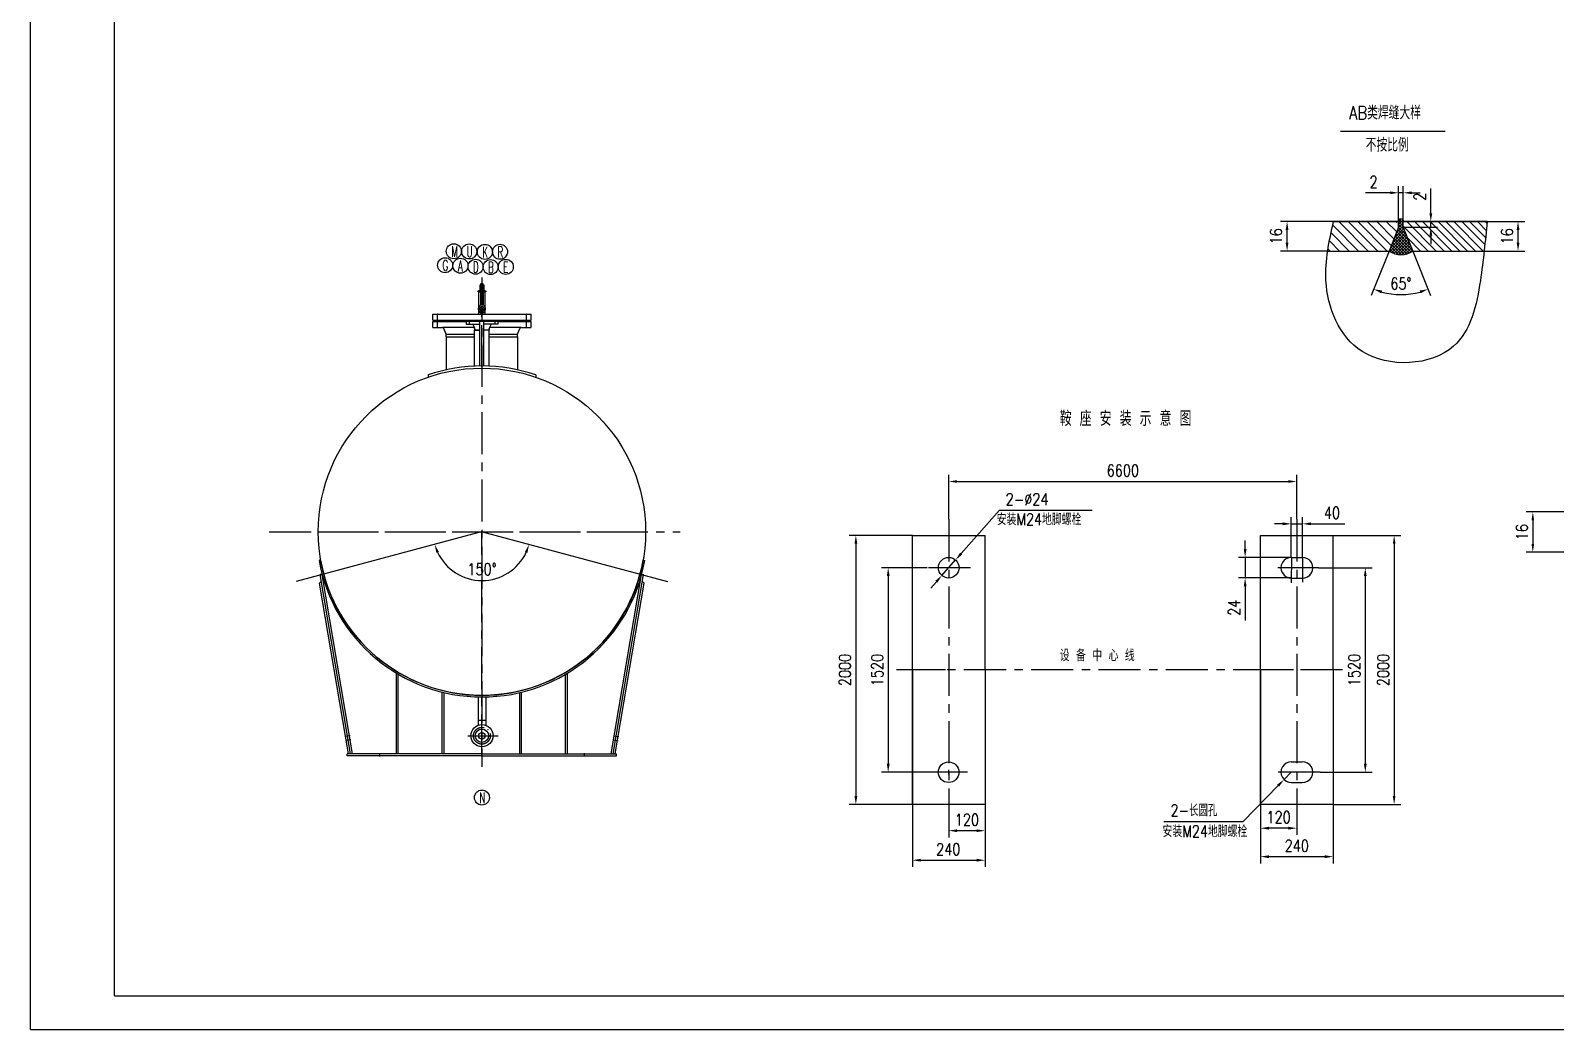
# Model space of a CAD drawing. Header units: millimetres. Extents: x -625 to 20400, y -250 to 14600.
# Drawn here: x -625 to 10701, y -250 to 7175 of the extents above; entities that cross this region are included whole.
import ezdxf

# ---------------------------------------------------------------- set-up
doc = ezdxf.new("R2010")
doc.units = ezdxf.units.MM
doc.header["$LTSCALE"] = 250
doc.linetypes.add('CENTER', pattern=[2, 1.25, -0.25, 0.25, -0.25])
for name, color, linetype in [('1轮廓实线层', 7, 'Continuous'), ('2细线层', 4, 'Continuous'), ('3中心线层', 1, 'CENTER'), ('5剖面线层', 2, 'Continuous'), ('6文字层', 3, 'Continuous'), ('7标注层', 4, 'Continuous'), ('CEN', 1, 'CENTER'), ('LAYER2', 7, 'Continuous'), ('THK', 7, 'Continuous'), ('THN', 2, 'Continuous')]:
    doc.layers.add(name, color=color, linetype=linetype)
doc.styles.add('PC_TEXTSTYLE', font='romans.shx', dxfattribs={"width": 0.8, "bigfont": 'hzfs.shx'})
doc.styles.add('TH_GBDIM', font='romans.shx', dxfattribs={"width": 0.8, "bigfont": 'gbcbig.shx'})
doc.dimstyles.new('TH_GBDIM', dxfattribs={"dimscale": 25, "dimtxt": 3.5, "dimasz": 2.5, "dimexe": 2, "dimexo": 0, "dimgap": 1.5, "dimtad": 1, "dimdec": 0, "dimzin": 0, "dimdsep": 46, "dimtxsty": 'TH_GBDIM', "dimcen": 2.5, "dimclrd": 130, "dimclre": 130, "dimclrt": 3, "dimadec": 0, "dimazin": 0, "dimtfac": 0.714286, "dimtdec": 0, "dimtmove": 0, "dimatfit": 3, "dimfxl": 0, "dimtolj": 1, "dimtzin": 0, "dimlwd": -1, "dimlwe": -1, "dimarcsym": 0})

# ---------------------------------------------------------------- blocks, each defined once
blk = doc.blocks.new('*D24')
at = {"layer": 'Defpoints', "color": 0}
for p in [(2723, 3451), (2733, 3451), (1348, 3080), (2574, 3121), (4107, 3080)]:
    blk.add_point(p, dxfattribs=at)
at = {"layer": 'THK', "color": 130}
blk.add_arc((2728, 3450), 363, 204.8859, 335.1141, dxfattribs=at)
for points in [[(2389, 3293), (2408, 3300), (2377, 3356)], [(3047, 3300), (3066, 3293), (3078, 3356)]]:
    blk.add_solid(points, dxfattribs=at)
at = {"layer": 'THK', "color": 3, "insert": (2728, 3171), "char_height": 87.5, "attachment_point": 5, "style": 'TH_GBDIM'}
blk.add_mtext('\\A1;150°', dxfattribs=at)
blk = doc.blocks.new('*D30')
at = {"layer": 'Defpoints', "color": 0}
for p in [(5925, 1422), (6465, 1422), (6465, 1008)]:
    blk.add_point(p, dxfattribs=at)
at = {"layer": 'THK', "color": 130}
for p, q in [((5925, 1422), (5925, 958)), ((6465, 1422), (6465, 958)), ((5987, 1008), (6402, 1008))]:
    blk.add_line(p, q, dxfattribs=at)
for points in [[(5987, 1019), (5987, 998), (5925, 1008)], [(6402, 1019), (6402, 998), (6465, 1008)]]:
    blk.add_solid(points, dxfattribs=at)
at = {"layer": 'THK', "color": 3, "insert": (6191, 1090), "char_height": 87.5, "attachment_point": 5, "style": 'TH_GBDIM'}
blk.add_mtext('\\A1;240', dxfattribs=at)
blk = doc.blocks.new('*D31')
at = {"layer": 'Defpoints', "color": 0}
for p in [(6195, 1361), (6465, 1361), (6465, 1228)]:
    blk.add_point(p, dxfattribs=at)
at = {"layer": 'THK', "color": 130}
for p, q in [((6195, 1361), (6195, 1178)), ((6465, 1361), (6465, 1178)), ((6257, 1228), (6402, 1228))]:
    blk.add_line(p, q, dxfattribs=at)
for points in [[(6257, 1238), (6257, 1217), (6195, 1228)], [(6402, 1238), (6402, 1217), (6465, 1228)]]:
    blk.add_solid(points, dxfattribs=at)
at = {"layer": 'THK', "color": 3, "insert": (6330, 1309), "char_height": 87.5, "attachment_point": 5, "style": 'TH_GBDIM'}
blk.add_mtext('\\A1;120', dxfattribs=at)
blk = doc.blocks.new('*D32')
at = {"layer": 'Defpoints', "color": 0}
for p in [(6035, 3182), (5745, 1662), (6062, 1662)]:
    blk.add_point(p, dxfattribs=at)
at = {"layer": 'THK', "color": 130}
for p, q in [((6035, 3182), (5695, 3182)), ((5745, 3120), (5745, 1725)), ((6062, 1662), (5695, 1662))]:
    blk.add_line(p, q, dxfattribs=at)
for points in [[(5735, 3120), (5756, 3120), (5745, 3182)], [(5735, 1725), (5756, 1725), (5745, 1662)]]:
    blk.add_solid(points, dxfattribs=at)
at = {"layer": 'THK', "color": 3, "insert": (5664, 2422), "char_height": 87.5, "attachment_point": 5, "rotation": 90, "style": 'TH_GBDIM'}
blk.add_mtext('\\A1;1520', dxfattribs=at)
blk = doc.blocks.new('*D33')
at = {"layer": 'Defpoints', "color": 0}
for p in [(5925, 3422), (5505, 1422), (5925, 1422)]:
    blk.add_point(p, dxfattribs=at)
at = {"layer": 'THK', "color": 130}
for p, q in [((5925, 3422), (5455, 3422)), ((5505, 3360), (5505, 1485)), ((5925, 1422), (5455, 1422))]:
    blk.add_line(p, q, dxfattribs=at)
for points in [[(5495, 3360), (5516, 3360), (5505, 3422)], [(5495, 1485), (5516, 1485), (5505, 1422)]]:
    blk.add_solid(points, dxfattribs=at)
at = {"layer": 'THK', "color": 3, "insert": (5424, 2422), "char_height": 87.5, "attachment_point": 5, "rotation": 90, "style": 'TH_GBDIM'}
blk.add_mtext('\\A1;2000', dxfattribs=at)
blk = doc.blocks.new('*D34')
at = {"layer": 'Defpoints', "color": 0}
for p in [(8942, 3182), (8954, 1662), (9289, 1662)]:
    blk.add_point(p, dxfattribs=at)
at = {"layer": 'THK', "color": 130}
for p, q in [((8942, 3182), (9339, 3182)), ((9289, 3120), (9289, 1725)), ((8954, 1662), (9339, 1662))]:
    blk.add_line(p, q, dxfattribs=at)
for points in [[(9278, 3120), (9299, 3120), (9289, 3182)], [(9278, 1725), (9299, 1725), (9289, 1662)]]:
    blk.add_solid(points, dxfattribs=at)
at = {"layer": 'THK', "color": 3, "insert": (9207, 2422), "char_height": 87.5, "attachment_point": 5, "rotation": 90, "style": 'TH_GBDIM'}
blk.add_mtext('\\A1;1520', dxfattribs=at)
blk = doc.blocks.new('*D35')
at = {"layer": 'Defpoints', "color": 0}
for p in [(9050, 3422), (9050, 1422), (9503, 1422)]:
    blk.add_point(p, dxfattribs=at)
at = {"layer": 'THK', "color": 130}
for p, q in [((9050, 3422), (9553, 3422)), ((9503, 3360), (9503, 1485)), ((9050, 1422), (9553, 1422))]:
    blk.add_line(p, q, dxfattribs=at)
for points in [[(9493, 3360), (9513, 3360), (9503, 3422)], [(9493, 1485), (9513, 1485), (9503, 1422)]]:
    blk.add_solid(points, dxfattribs=at)
at = {"layer": 'THK', "color": 3, "insert": (9422, 2422), "char_height": 87.5, "attachment_point": 5, "rotation": 90, "style": 'TH_GBDIM'}
blk.add_mtext('\\A1;2000', dxfattribs=at)
blk = doc.blocks.new('*D36')
at = {"layer": 'Defpoints', "color": 0}
for p in [(8510, 1422), (9050, 1422), (9050, 1035)]:
    blk.add_point(p, dxfattribs=at)
at = {"layer": 'THK', "color": 130}
for p, q in [((8510, 1422), (8510, 985)), ((9050, 1422), (9050, 985)), ((8573, 1035), (8988, 1035))]:
    blk.add_line(p, q, dxfattribs=at)
for points in [[(8573, 1045), (8573, 1024), (8510, 1035)], [(8988, 1045), (8988, 1024), (9050, 1035)]]:
    blk.add_solid(points, dxfattribs=at)
at = {"layer": 'THK', "color": 3, "insert": (8780, 1116), "char_height": 87.5, "attachment_point": 5, "style": 'TH_GBDIM'}
blk.add_mtext('\\A1;240', dxfattribs=at)
blk = doc.blocks.new('*D37')
at = {"layer": 'Defpoints', "color": 0}
for p in [(8510, 1422), (8780, 1422), (8510, 1246)]:
    blk.add_point(p, dxfattribs=at)
at = {"layer": 'THK', "color": 130}
for p, q in [((8510, 1422), (8510, 1196)), ((8780, 1422), (8780, 1196)), ((8718, 1246), (8573, 1246))]:
    blk.add_line(p, q, dxfattribs=at)
for points in [[(8573, 1257), (8573, 1236), (8510, 1246)], [(8718, 1257), (8718, 1236), (8780, 1246)]]:
    blk.add_solid(points, dxfattribs=at)
at = {"layer": 'THK', "color": 3, "insert": (8645, 1328), "char_height": 87.5, "attachment_point": 5, "style": 'TH_GBDIM'}
blk.add_mtext('\\A1;120', dxfattribs=at)
blk = doc.blocks.new('*D38')
at = {"layer": 'Defpoints', "color": 0}
for p in [(8822, 3508), (8739, 3259), (8822, 3259)]:
    blk.add_point(p, dxfattribs=at)
at = {"layer": 'THK', "color": 130}
for p, q in [((8739, 3259), (8739, 3558)), ((8822, 3259), (8822, 3558)), ((8676, 3508), (8614, 3508)), ((8739, 3508), (8822, 3508)), ((8885, 3508), (9136, 3508))]:
    blk.add_line(p, q, dxfattribs=at)
for points in [[(8676, 3519), (8676, 3498), (8739, 3508)], [(8885, 3519), (8885, 3498), (8822, 3508)]]:
    blk.add_solid(points, dxfattribs=at)
at = {"layer": 'THK', "color": 3, "insert": (9041, 3590), "char_height": 87.5, "attachment_point": 5, "style": 'TH_GBDIM'}
blk.add_mtext('\\A1;40', dxfattribs=at)
blk = doc.blocks.new('*D39')
at = {"layer": 'Defpoints', "color": 0}
for p in [(8739, 3259), (8396, 3106), (8740, 3106)]:
    blk.add_point(p, dxfattribs=at)
at = {"layer": 'THK', "color": 130}
for p, q in [((8396, 3322), (8396, 3384)), ((8739, 3259), (8346, 3259)), ((8396, 3259), (8396, 3106)), ((8740, 3106), (8346, 3106)), ((8396, 3043), (8396, 2789))]:
    blk.add_line(p, q, dxfattribs=at)
for points in [[(8386, 3322), (8407, 3322), (8396, 3259)], [(8386, 3043), (8407, 3043), (8396, 3106)]]:
    blk.add_solid(points, dxfattribs=at)
at = {"layer": 'THK', "color": 3, "insert": (8315, 2885), "char_height": 87.5, "attachment_point": 5, "rotation": 90, "style": 'TH_GBDIM'}
blk.add_mtext('\\A1;24', dxfattribs=at)
blk = doc.blocks.new('*D40')
at = {"layer": 'Defpoints', "color": 0}
for p in [(8780, 3823), (6195, 3542), (8780, 3542)]:
    blk.add_point(p, dxfattribs=at)
at = {"layer": 'THK', "color": 130}
for p, q in [((6195, 3542), (6195, 3873)), ((8780, 3542), (8780, 3873)), ((6257, 3823), (8718, 3823))]:
    blk.add_line(p, q, dxfattribs=at)
for points in [[(6257, 3833), (6257, 3813), (6195, 3823)], [(8718, 3833), (8718, 3813), (8780, 3823)]]:
    blk.add_solid(points, dxfattribs=at)
at = {"layer": 'THK', "color": 3, "insert": (7488, 3904), "char_height": 87.5, "attachment_point": 5, "style": 'TH_GBDIM'}
blk.add_mtext('\\A1;6600', dxfattribs=at)
blk = doc.blocks.new('*D41')
at = {"layer": '7标注层', "color": 130}
for p, q in [((6287, 3287), (6573, 3610)), ((6573, 3610), (6943, 3610)), ((6144, 3125), (6246, 3240)), ((6103, 3078), (6061, 3031))]:
    blk.add_line(p, q, dxfattribs=at)
for points in [[(6279, 3294), (6295, 3280), (6246, 3240)], [(6095, 3085), (6111, 3071), (6144, 3125)]]:
    blk.add_solid(points, dxfattribs=at)
at = {"layer": 'Defpoints', "color": 0}
for p in [(6246, 3240), (6144, 3125)]:
    blk.add_point(p, dxfattribs=at)
at = {"layer": '7标注层', "color": 3, "insert": (6777, 3691), "char_height": 87.5, "attachment_point": 5, "style": 'TH_GBDIM'}
blk.add_mtext('\\A1;2-%%c24{}{}', dxfattribs=at)
blk = doc.blocks.new('*D66')
at = {"layer": '1轮廓实线层', "color": 130}
for p, q in [((10193, 5755), (8658, 5755)), ((8708, 5598), (8708, 5692)), ((9011, 5536), (8658, 5536))]:
    blk.add_line(p, q, dxfattribs=at)
for points in [[(8697, 5692), (8718, 5692), (8708, 5755)], [(8697, 5598), (8718, 5598), (8708, 5536)]]:
    blk.add_solid(points, dxfattribs=at)
at = {"layer": 'Defpoints', "color": 0}
for p in [(8708, 5755), (10193, 5755), (9011, 5536)]:
    blk.add_point(p, dxfattribs=at)
at = {"layer": '1轮廓实线层', "color": 3, "insert": (8626, 5645), "char_height": 87.5, "attachment_point": 5, "rotation": 90, "style": 'TH_GBDIM'}
blk.add_mtext('\\A1;16', dxfattribs=at)
blk = doc.blocks.new('*D77')
at = {"layer": '1轮廓实线层', "color": 130}
for p, q in [((10167, 5755), (10473, 5755)), ((10423, 5598), (10423, 5692)), ((10167, 5536), (10473, 5536))]:
    blk.add_line(p, q, dxfattribs=at)
for points in [[(10413, 5692), (10434, 5692), (10423, 5755)], [(10413, 5598), (10434, 5598), (10423, 5536)]]:
    blk.add_solid(points, dxfattribs=at)
at = {"layer": 'Defpoints', "color": 0}
for p in [(2370, 9062), (2678, 9062), (2241, 8762), (10167, 5755), (10423, 5755), (10167, 5536)]:
    blk.add_point(p, dxfattribs=at)
at = {"layer": 'THK', "color": 130}
for p, q in [((2678, 9062), (2678, 9466)), ((2370, 9062), (2728, 9062)), ((2678, 8824), (2678, 8999)), ((2241, 8762), (2728, 8762))]:
    blk.add_line(p, q, dxfattribs=at)
for points in [[(2667, 8999), (2688, 8999), (2678, 9062)], [(2667, 8824), (2688, 8824), (2678, 8762)]]:
    blk.add_solid(points, dxfattribs=at)
at = {"layer": '1轮廓实线层', "color": 3, "insert": (10342, 5645), "char_height": 87.5, "attachment_point": 5, "rotation": 90, "style": 'TH_GBDIM'}
blk.add_mtext('\\A1;16', dxfattribs=at)
at = {"layer": 'THK', "color": 3, "insert": (2573, 9295), "char_height": 87.5, "attachment_point": 5, "rotation": 90, "style": 'TH_GBDIM'}
blk.add_mtext('\\A1;(300)', dxfattribs=at)
blk = doc.blocks.new('*D78')
at = {"layer": '1轮廓实线层', "color": 130}
for p, q in [((9465, 5536), (9332, 5206)), ((9642, 5536), (9774, 5205))]:
    blk.add_line(p, q, dxfattribs=at)
blk.add_arc((9554, 5755), 543, 254.671, 285.2195, dxfattribs=at)
for points in [[(9407, 5222), (9414, 5242), (9351, 5252)], [(9693, 5242), (9699, 5222), (9755, 5252)]]:
    blk.add_solid(points, dxfattribs=at)
at = {"layer": 'Defpoints', "color": 0}
for p in [(9536, 5712), (9571, 5712), (9465, 5536), (9642, 5536), (9484, 5217)]:
    blk.add_point(p, dxfattribs=at)
at = {"layer": '1轮廓实线层', "color": 3, "insert": (9553, 5294), "char_height": 87.5, "attachment_point": 5, "rotation": 359.9452, "style": 'TH_GBDIM'}
blk.add_mtext('\\A1;65%%D', dxfattribs=at)
blk = doc.blocks.new('*D79')
at = {"layer": '1轮廓实线层', "color": 130}
for p, q in [((9536, 5755), (9536, 6019)), ((9571, 5755), (9571, 6019)), ((9474, 5969), (9290, 5969)), ((9571, 5969), (9536, 5969)), ((9634, 5969), (9696, 5969))]:
    blk.add_line(p, q, dxfattribs=at)
for points in [[(9474, 5979), (9474, 5958), (9536, 5969)], [(9634, 5979), (9634, 5958), (9571, 5969)]]:
    blk.add_solid(points, dxfattribs=at)
at = {"layer": 'Defpoints', "color": 0}
for p in [(9536, 5969), (9536, 5755), (9571, 5755)]:
    blk.add_point(p, dxfattribs=at)
at = {"layer": '1轮廓实线层', "color": 3, "insert": (9350, 6050), "char_height": 87.5, "attachment_point": 5, "style": 'TH_GBDIM'}
blk.add_mtext('\\A1;2', dxfattribs=at)
blk = doc.blocks.new('*D80')
at = {"layer": '1轮廓实线层', "color": 130}
for p, q in [((9775, 5817), (9775, 6001)), ((9571, 5755), (9825, 5755)), ((9571, 5712), (9825, 5712)), ((9775, 5712), (9775, 5755)), ((9775, 5649), (9775, 5587))]:
    blk.add_line(p, q, dxfattribs=at)
for points in [[(9765, 5817), (9786, 5817), (9775, 5755)], [(9765, 5649), (9786, 5649), (9775, 5712)]]:
    blk.add_solid(points, dxfattribs=at)
at = {"layer": 'Defpoints', "color": 0}
for p in [(9571, 5755), (9571, 5712), (9775, 5755)]:
    blk.add_point(p, dxfattribs=at)
at = {"layer": '1轮廓实线层', "color": 3, "insert": (9694, 5940), "char_height": 87.5, "attachment_point": 5, "rotation": 90, "style": 'TH_GBDIM'}
blk.add_mtext('\\A1;2', dxfattribs=at)
blk = doc.blocks.new('*D109')
at = {"layer": '1轮廓实线层', "color": 130}
for p, q in [((11098, 3597), (10483, 3597)), ((10533, 3534), (10533, 3359)), ((11112, 3297), (10483, 3297))]:
    blk.add_line(p, q, dxfattribs=at)
for points in [[(10523, 3534), (10543, 3534), (10533, 3597)], [(10523, 3359), (10543, 3359), (10533, 3297)]]:
    blk.add_solid(points, dxfattribs=at)
at = {"layer": 'Defpoints', "color": 0}
for p in [(11098, 3597), (10533, 3297), (11112, 3297)]:
    blk.add_point(p, dxfattribs=at)
at = {"layer": '1轮廓实线层', "color": 3, "insert": (10452, 3447), "char_height": 87.5, "attachment_point": 5, "rotation": 90, "style": 'TH_GBDIM'}
blk.add_mtext('\\A1;16', dxfattribs=at)

msp = doc.modelspace()

# ---------------------------------------------------------------- hatches: boundary and pattern name
at = {"layer": '5剖面线层'}
h = msp.add_hatch(dxfattribs=at)
h.set_pattern_fill('_U', color=2, scale=50, angle=315, style=0, pattern_type=0)
h.set_pattern_definition([(315, (15789.75, 7682.68), (35.35534, 35.35534), [])])
edge = h.paths.add_edge_path()
edge.add_line((9465.3, 5535.7), (9535.8, 5711.9))
edge.add_line((9535.8, 5711.9), (9535.8, 5713.6))
edge.add_line((9535.8, 5713.6), (9519.9, 5754.6))
edge.add_line((9519.9, 5754.6), (9052.9, 5754.6))
edge.add_spline(control_points=[(9052.9, 5754.6), (9038.8, 5678.6), (9024.9, 5607.2), (9010.9, 5535.7)], knot_values=[806.9042465, 806.9042465, 806.9042465, 806.9042465, 896.0219054, 896.0219054, 896.0219054, 896.0219054], degree=3, periodic=0)
edge.add_line((9010.9, 5535.7), (9465.3, 5535.7))
h = msp.add_hatch(dxfattribs=at)
h.set_pattern_fill('ANSI37', color=256, scale=5, angle=180, style=0)
h.set_pattern_definition([(225, (19392.324, 7282.527), (11.22532, -11.22532), []), (315, (19392.324, 7282.527), (11.22532, 11.22532), [])])
h.paths.add_polyline_path([(9465.3, 5535.7, 0.3079064), (9641.6, 5535.7), (9571, 5711.9), (9571, 5754.6), (9573.9, 5754.6, 0.8585392), (9530.5, 5754.6), (9536.3, 5754.6), (9536.3, 5712.2)])
h = msp.add_hatch(dxfattribs=at)
h.set_pattern_fill('ANSI31', color=256, scale=13, angle=270, style=0)
h.set_pattern_definition([(315, (19392.324, 7282.527), (29.18583, 29.18583), [])])
edge = h.paths.add_edge_path()
edge.add_line((9641.6, 5535.7), (10166.7, 5535.7))
edge.add_spline(control_points=[(10166.7, 5535.7), (10180.1, 5608.3), (10193.6, 5680.9), (10193.1, 5754.6)], knot_values=[0, 0, 0, 0, 88.1604756, 88.1604756, 88.1604756, 88.1604756], degree=3, periodic=0)
edge.add_line((10193.1, 5754.6), (9585.3, 5754.6))
edge.add_line((9585.3, 5754.6), (9571.2, 5711.5))
edge.add_line((9571.2, 5711.5), (9641.6, 5535.7))

# ---------------------------------------------------------------- linework, layer by layer
for p, q in [((2610.2, 5013.6), (2712.7, 5013.6)), ((2610.2, 5013.6), (2610.2, 4991.6)), ((2610.2, 4991.6), (2712.7, 4991.6)), ((2649.7, 5015.6), (2805.7, 5015.6)), ((2649.7, 5015.6), (2649.7, 5013.6)), ((2662.3, 4988), (2673.2, 4961.8)), ((2712.7, 4681.5), (2712.7, 5015.6)), ((2712.7, 4798.4), (2712.7, 5015.6)), ((2742.7, 5015.6), (2712.7, 5015.6)), ((2742.7, 4681.5), (2742.7, 5015.6)), ((2742.7, 4798.4), (2742.7, 5015.6)), ((2805.7, 5015.6), (2805.7, 5013.6)), ((2673.7, 4959.3), (2673.7, 4948.6)), ((2673.7, 4680.4), (2673.7, 4948.6)), ((2673.7, 4948.6), (2712.7, 4948.6)), ((2712.7, 4948.6), (2673.7, 4948.6)), ((2781.7, 4948.6), (2742.7, 4948.6)), ((2781.7, 4680.4), (2781.7, 4948.6))]:
    msp.add_line(p, q)
at = {"extrusion": (-1.22461e-16, 7.4983e-33, -1)}
for p, q in [((2845.2, 5013.6), (2742.7, 5013.6)), ((2845.2, 4991.6), (2742.7, 4991.6)), ((2793.1, 4988), (2782.2, 4961.8)), ((2845.2, 5013.6), (2845.2, 4991.6)), ((2781.7, 4948.6), (2742.7, 4948.6)), ((2781.7, 4959.3), (2781.7, 4948.6))]:
    msp.add_line(p, q, dxfattribs=at)
for centre, start, end in [((2656.8, 4985.6), 24.14554, 90), ((2667.7, 4959.3), 360, 24.14554)]:
    msp.add_arc(centre, 6, start, end)
for centre, start, end in [((-2798.6, 4985.6), 24.14554, 90), ((-2787.7, 4959.3), 360, 24.14554)]:
    msp.add_arc(centre, 6, start, end, dxfattribs=at)
at = {"layer": '1轮廓实线层'}
for p, q in [((0, 0), (0, 14350)), ((9105.8, 6426), (9883, 6426)), ((9536.3, 5712.2), (9536.3, 5754.6)), ((9571, 5711.9), (9571, 5754.6)), ((2327.7, 4614.8), (2327.7, 4597.9)), ((3127.7, 4614.8), (3127.7, 4597.9)), ((0, 0), (20150, 0))]:
    msp.add_line(p, q, dxfattribs=at)
at = {"layer": '2细线层'}
for p, q in [((-625, -250), (-625, 14600)), ((6943.4, 3609.8), (7261.1, 3609.8)), ((2732.5, 3450.8), (1348.4, 3080)), ((2722.9, 3450.8), (4107, 3080)), ((8045.1, 1294.7), (7792.8, 1294.7)), ((-625, -250), (20400, -250))]:
    msp.add_line(p, q, dxfattribs=at)
for centre in [(2519.1, 5534.2), (2633.3, 5532.7), (2749.7, 5529.6), (2862.2, 5530.2), (2454.3, 5430.4), (2568.5, 5426.4), (2680.5, 5419.3), (2792.1, 5416.8), (2905.1, 5418.2), (2727.7, 1474)]:
    msp.add_circle(centre, 55.7, dxfattribs=at)
msp.add_spline([(10193.1, 5754.6), (10143.4, 5316.9), (9944.9, 4828.7), (9264.3, 4790.3), (8996.6, 5316.9), (9052.9, 5754.6)], degree=3, dxfattribs=at)
at = {"layer": '3中心线层'}
for p, q in [((2727.7, 5338.3), (2727.7, 1701.3)), ((2632.7, 5016.6), (2632.7, 4988.6)), ((2822.7, 5016.6), (2822.7, 4988.6)), ((1146.7, 3449.5), (4200.6, 3449.5)), ((8740.4, 3259.1), (8738.9, 3070.2)), ((8822.2, 3259.1), (8822.2, 3074.4)), ((2622.5, 1933.5), (2847.5, 1933.5))]:
    msp.add_line(p, q, dxfattribs=at)
at = {"layer": '7标注层', "color": 130}
for p, q in [((8738.7, 1662.4), (8685, 1607.5)), ((8641.3, 1562.9), (8378.8, 1294.7)), ((8378.8, 1294.7), (8045.1, 1294.7))]:
    msp.add_line(p, q, dxfattribs=at)
msp.add_solid([(8633.9, 1570.2), (8648.7, 1555.6), (8685, 1607.5)], dxfattribs=at)
at = {"layer": 'CEN'}
for p, q in [((2694.7, 5236.5), (2760.7, 5236.5)), ((2727.7, 4672.5), (2727.7, 5294.5)), ((2397.7, 4964.5), (2397.7, 5069.5)), ((3057.7, 4964.5), (3057.7, 5069.5)), ((6194.9, 3541.9), (6194.9, 1361.2)), ((8780.4, 3541.9), (8780.4, 1245.1)), ((1506.7, 3449.5), (3948.7, 3449.5)), ((2727.7, 1778.5), (2727.7, 3454.5)), ((6356.2, 3182.4), (6035.5, 3182.4)), ((8941.7, 3182.4), (8638.6, 3182.4)), ((9120.2, 2422.4), (5788.8, 2422.4)), ((6169.9, 2422.4), (5919.9, 2422.4)), ((8755.4, 2422.4), (8505.4, 2422.4)), ((1748.2, 1933.5), (1709.8, 1926.6)), ((3707.2, 1933.5), (3745.6, 1926.6)), ((1753.5, 1904), (1715.1, 1897.1)), ((3701.9, 1904), (3740.3, 1897.1)), ((1967.7, 1804.5), (1967.7, 1778.5)), ((3487.7, 1804.5), (3487.7, 1778.5)), ((3487.7, 1804.5), (3487.7, 1778.5)), ((6335.1, 1662.4), (6062.1, 1662.4)), ((6194.9, 1645.4), (6194.9, 1679.4)), ((8953.5, 1662.4), (8620.1, 1662.4))]:
    msp.add_line(p, q, dxfattribs=at)
msp.add_circle((2727.7, 1933.5), 62.5, dxfattribs=at)
for points in [[(2092.7, 1799.5), (2092.7, 1805.5), (2086.7, 1799.5)], [(2106.7, 1799.5), (2112.7, 1799.5), (2106.7, 1805.5)], [(2432.7, 1799.5), (2432.7, 1805.5), (2426.7, 1799.5)], [(2446.7, 1799.5), (2452.7, 1799.5), (2446.7, 1805.5)], [(3008.7, 1799.5), (3002.7, 1799.5), (3008.7, 1805.5)], [(3022.7, 1799.5), (3022.7, 1805.5), (3028.7, 1799.5)], [(3348.7, 1799.5), (3342.7, 1799.5), (3348.7, 1805.5)], [(3362.7, 1799.5), (3362.7, 1805.5), (3368.7, 1799.5)]]:
    msp.add_solid(points, dxfattribs=at)
at = {"layer": 'LAYER2'}
for p, q in [((9052.9, 5754.6), (9536.3, 5754.6)), ((9536.3, 5712.2), (9465.3, 5535.7)), ((9571, 5754.6), (10193.1, 5754.6)), ((9571, 5711.9), (9641.6, 5535.7)), ((9010.9, 5535.7), (9465.3, 5535.7)), ((9641.6, 5535.7), (10166.7, 5535.7))]:
    msp.add_line(p, q, dxfattribs=at)
for centre, radius, start, end in [((9552.2, 5751.2), 22, 8.70523, 171.29477), ((9553.4, 5665.3), 156.7, 235.77213, 304.22787)]:
    msp.add_arc(centre, radius, start, end, dxfattribs=at)
at = {"layer": 'THK'}
for p, q in [((2703.7, 5241.5), (2751.7, 5241.5)), ((2703.7, 5119), (2703.7, 5241.5)), ((2703.7, 5231.5), (2751.7, 5231.5)), ((2718.2, 5231.5), (2718.2, 5137.2)), ((2737.2, 5231.5), (2737.2, 5137.2)), ((2751.7, 5119), (2751.7, 5241.5)), ((2720.7, 5073.5), (2720.7, 5103.5)), ((2734.7, 5073.5), (2734.7, 5103.5)), ((2362.7, 5066.5), (3092.7, 5066.5)), ((2362.7, 5022.5), (2362.7, 5066.5)), ((2362.7, 5022.5), (3092.7, 5022.5)), ((2362.7, 5011.5), (2610.2, 5011.5)), ((2362.7, 4967.5), (2362.7, 5011.5)), ((2398.8, 5069.1), (2396.6, 5067)), ((2396.6, 5069.1), (2398.8, 5067)), ((2420.2, 5011.5), (2420.2, 5022.5)), ((2420.2, 5018.5), (3035.2, 5018.5)), ((2420.2, 5015.5), (3035.2, 5015.5)), ((2703.7, 5066.5), (2703.7, 5090.1)), ((2751.7, 5066.5), (2751.7, 5090.1)), ((2845.2, 5011.5), (3092.7, 5011.5)), ((3035.2, 5011.5), (3035.2, 5022.5)), ((3058.8, 5069.1), (3056.6, 5067)), ((3056.6, 5069.1), (3058.8, 5067)), ((3092.7, 5022.5), (3092.7, 5066.5)), ((3092.7, 4967.5), (3092.7, 5011.5)), ((2362.7, 4967.5), (2434.6, 4967.5)), ((2398.8, 4967.1), (2396.6, 4965)), ((2396.6, 4967.1), (2398.8, 4965)), ((2670.8, 4967.5), (2434.6, 4967.5)), ((2462.7, 4917.5), (2445.7, 4960)), ((2462.7, 4917.5), (2673.7, 4917.5)), ((2462.7, 4897.5), (2462.7, 4917.5)), ((2462.7, 4897.5), (2673.7, 4897.5)), ((2462.7, 4897.5), (2462.7, 4652.7)), ((2781.7, 4917.5), (2992.7, 4917.5)), ((2781.7, 4897.5), (2992.7, 4897.5)), ((3020.8, 4967.5), (2784.6, 4967.5)), ((2992.7, 4917.5), (3009.7, 4960)), ((2992.7, 4897.5), (2992.7, 4917.5)), ((2992.7, 4897.5), (2992.7, 4652.7)), ((3020.8, 4967.5), (3092.7, 4967.5)), ((3058.8, 4967.1), (3056.6, 4965)), ((3056.6, 4967.1), (3058.8, 4965)), ((5924.9, 3422.4), (5924.9, 3422.4)), ((5924.9, 2422.4), (5924.9, 3422.4)), ((5924.9, 3422.4), (6464.9, 3422.4)), ((6464.9, 2422.4), (6464.9, 3422.4)), ((8510.4, 2422.4), (8510.4, 3422.4)), ((8510.4, 3422.4), (9050.4, 3422.4)), ((8510.4, 3422.4), (8510.4, 3422.4)), ((9050.4, 2422.4), (9050.4, 3422.4)), ((1530.1, 3238.8), (1518.3, 3236.7)), ((3925.3, 3238.8), (3937.1, 3236.7)), ((8738.7, 3259.1), (8820.4, 3259.1)), ((1521.5, 3066.7), (1536.5, 3081.7)), ((1737.7, 1799.5), (1521.5, 3066.7)), ((1752.7, 1799.5), (1527.5, 3131.7)), ((1541.5, 3131.7), (1527.5, 3131.7)), ((1766.7, 1799.5), (1541.5, 3131.7)), ((1550.5, 3081.7), (1556.1, 3081.7)), ((3688.7, 1799.5), (3913.9, 3131.7)), ((3702.7, 1799.5), (3927.9, 3131.7)), ((3717.7, 1799.5), (3933.9, 3066.7)), ((3904.9, 3081.7), (3899.3, 3081.7)), ((3913.9, 3131.7), (3927.9, 3131.7)), ((3933.9, 3066.7), (3918.9, 3081.7)), ((8738.7, 3105.7), (8820.4, 3105.7)), ((2092.7, 1799.5), (2092.7, 2398.5)), ((2106.7, 1799.5), (2106.7, 2390.1)), ((3348.7, 1799.5), (3348.7, 2390.1)), ((3362.7, 1799.5), (3362.7, 2398.5)), ((5924.9, 1422.4), (5924.9, 2422.4)), ((5924.9, 2422.4), (5924.9, 1422.4)), ((6464.9, 2422.4), (6464.9, 1422.4)), ((8510.4, 2422.4), (8510.4, 1422.4)), ((8510.4, 1422.4), (8510.4, 2422.4)), ((9050.4, 2422.4), (9050.4, 1422.4)), ((2432.7, 1799.5), (2432.7, 2257.5)), ((2446.7, 1799.5), (2446.7, 2254.1)), ((2699.2, 2221.5), (2699.2, 2016)), ((2699.2, 2153), (2699.2, 2011)), ((2756.2, 2221.5), (2756.2, 2016)), ((2756.2, 2153), (2756.2, 2011)), ((3008.7, 1799.5), (3008.7, 2254.1)), ((3022.7, 1799.5), (3022.7, 2257.5)), ((2699.2, 2048.7), (2756.2, 2048.7)), ((2682.4, 1978.8), (2684.6, 1976.7)), ((2682.4, 1976.7), (2684.6, 1978.8)), ((2773, 1978.8), (2770.8, 1976.7)), ((2770.8, 1978.8), (2773, 1976.7)), ((2682.4, 1888.3), (2684.6, 1890.4)), ((2684.6, 1888.3), (2682.4, 1890.4)), ((2773, 1888.3), (2770.8, 1890.4)), ((2773, 1890.4), (2770.8, 1888.3)), ((2727.7, 1799.5), (1727.7, 1799.5)), ((1727.7, 1783.5), (1727.7, 1799.5)), ((2727.7, 1783.5), (1727.7, 1783.5)), ((2727.7, 1799.5), (3727.7, 1799.5)), ((2727.7, 1783.5), (3727.7, 1783.5)), ((3727.7, 1783.5), (3727.7, 1799.5)), ((8738.7, 1739.1), (8820.4, 1739.1)), ((8738.7, 1585.7), (8820.4, 1585.7)), ((6464.9, 1422.4), (5924.9, 1422.4)), ((9050.4, 1422.4), (8510.4, 1422.4))]:
    msp.add_line(p, q, dxfattribs=at)
for points in [[(2727.7, 5241.5), (2746.2, 5241.5), (2746.2, 5244.5), (2709.2, 5244.5), (2709.2, 5241.5), (2727.7, 5241.5)], [(2727.7, 5263.2), (2741.5, 5263.2), (2744.2, 5264.3), (2744.2, 5280.9), (2741.5, 5281.9), (2713.8, 5281.9), (2711.2, 5280.9), (2711.2, 5264.3), (2713.8, 5263.2), (2727.7, 5263.2)], [(2727.7, 5244.5), (2741.5, 5244.5), (2744.2, 5245.6), (2744.2, 5262.2), (2741.5, 5263.2), (2713.8, 5263.2), (2711.2, 5262.2), (2711.2, 5245.6), (2713.8, 5244.5), (2727.7, 5244.5)], [(2737.7, 5281.9), (2737.7, 5290.5), (2736.7, 5291.5), (2718.7, 5291.5), (2717.7, 5290.5), (2717.7, 5281.9)], [(2737.7, 5290.5), (2717.7, 5290.5)]]:
    msp.add_lwpolyline(points, dxfattribs=at)
for points in [[(2719.5, 5272.6), (2719.5, 5280.9, 0.2549317), (2711.2, 5280.9, 0.2549317)], [(2719.5, 5272.6), (2719.5, 5264.3, -0.2549317), (2711.2, 5264.3, -0.2549317)], [(2719.5, 5253.9), (2719.5, 5262.2, 0.2549317), (2711.2, 5262.2, 0.2549317)], [(2719.5, 5253.9), (2719.5, 5245.6, -0.2549317), (2711.2, 5245.6, -0.2549317)], [(2719.5, 5280.9, -0.1274659), (2735.9, 5280.9, -0.1274659)], [(2719.5, 5264.3, 0.1274659), (2735.9, 5264.3, 0.1274659)], [(2719.5, 5262.2, -0.1274659), (2735.9, 5262.2, -0.1274659)], [(2719.5, 5245.6, 0.1274659), (2735.9, 5245.6, 0.1274659)], [(2735.9, 5272.6), (2735.9, 5280.9, -0.2549317), (2744.2, 5280.9, -0.2549317)], [(2735.9, 5272.6), (2735.9, 5264.3, 0.2549317), (2744.2, 5264.3, 0.2549317)], [(2735.9, 5253.9), (2735.9, 5262.2, -0.2549317), (2744.2, 5262.2, -0.2549317)], [(2735.9, 5253.9), (2735.9, 5245.6, 0.2549317), (2744.2, 5245.6, 0.2549317)]]:
    msp.add_lwpolyline(points, format="xyb", dxfattribs=at)
for centre, radius in [((2727.7, 5073.5), 7), ((2727.7, 3449.5), 1216), ((6194.9, 3182.4), 76.7), ((2727.7, 1933.5), 82.5), ((2727.7, 1933.5), 49.5), ((2727.7, 1933.5), 24.5), ((6194.1, 1662.4), 76.7)]:
    msp.add_circle(centre, radius, dxfattribs=at)
for centre, radius, start, end in [((2727.7, 5104.5), 28, 120.87441, 255.52249), ((2727.7, 5104.5), 18, 292.88538, 247.11462), ((2708.2, 5137.2), 10, 300.87441, 0), ((2727.7, 5104.5), 8, 331.04498, 208.95502), ((2727.7, 5103.5), 7, 0, 180), ((2727.7, 5104.5), 28, 284.47751, 59.12559), ((2747.2, 5137.2), 10, 180, 239.12559), ((2434.6, 4955.5), 12, 21.80141, 90), ((3020.8, 4955.5), 12, 90, 158.19859), ((2727.7, 3449.5), 1232, 71.05409, 108.94591), ((2727.7, 3449.5), 1228, 189.98187, 270), ((2727.7, 3449.5), 1216, 189.98187, 270), ((2727.7, 3449.5), 1216, 270, 350.01813), ((2727.7, 3449.5), 1228, 270, 350.01813), ((8738.7, 3182.4), 76.7, 88.68443, 271.31557), ((8822.2, 3182.4), 76.7, 268.68443, 91.31557), ((8738.7, 1662.4), 76.7, 88.68443, 271.31557), ((8822.2, 1662.4), 76.7, 268.68443, 91.31557)]:
    msp.add_arc(centre, radius, start, end, dxfattribs=at)
for points in [[(2727.7, 5066.5), (2720.8, 5072.4), (2715.8, 5066.5)], [(2727.7, 5066.5), (2734.6, 5072.4), (2739.6, 5066.5)]]:
    msp.add_solid(points, dxfattribs=at)
at = {"layer": 'THN'}
for points in [[(2718.7, 5281.9), (2718.7, 5291.5)], [(2736.7, 5281.9), (2736.7, 5291.5)]]:
    msp.add_lwpolyline(points, dxfattribs=at)

# ---------------------------------------------------------------- texts
at = {"layer": '2细线层', "ltscale": 0.5, "style": 'PC_TEXTSTYLE', "width": 0.6}
for s, p in [('M', (2499.8, 5492.4)), ('U', (2614, 5490.9)), ('K', (2730.4, 5487.8)), ('R', (2842.9, 5488.3)), ('G', (2435, 5388.6)), ('A', (2549.2, 5384.6)), ('D', (2661.2, 5377.5)), ('B', (2772.8, 5374.9)), ('E', (2885.8, 5376.3)), ('N', (2708.4, 1432.1))]:
    msp.add_text(s, height=80, dxfattribs=at).set_placement(p)
at = {"layer": '6文字层', "char_height": 100, "width": 1609.496, "attachment_point": 1, "style": 'PC_TEXTSTYLE'}
for s, insert in [('AB类焊缝大样', (9168.6, 6613.6)), ('不按比例', (9291.8, 6374.5))]:
    msp.add_mtext(s, dxfattribs=dict(at, insert=insert))
at = {"layer": '7标注层', "color": 3, "insert": (8016, 1378.9), "char_height": 87.5, "attachment_point": 5, "style": 'TH_GBDIM'}
msp.add_mtext('\\A1;2-长圆孔{}{}', dxfattribs=at)
at = {"layer": 'THK', "attachment_point": 1, "style": 'PC_TEXTSTYLE'}
for s, insert, char_height, width in [('{\\C3;鞍 座 安 装 示 意 图}', (7019.5, 4345.6), 110, 1340.182), ('{\\C3;安装M24地脚螺栓}', (6551.1, 3585.5), 87, 953.836), ('{\\C3;设 备 中 心 线}', (7019.5, 2574.3), 87, 953.836), ('{\\C3;安装M24地脚螺栓}', (7783, 1267), 87, 694.887)]:
    msp.add_mtext(s, dxfattribs=dict(at, insert=insert, char_height=char_height, width=width))

# ---------------------------------------------------------------- dimensions: what is measured, and where the dimension line sits
at = {"layer": '1轮廓实线层'}
for base, p1, p2, angle, text, picture, middle in [((10423.4, 5754.6), (10166.7, 5535.7), (10166.7, 5754.6), 270, '16', '*D77', (10342.2, 5645.2)), ((9536.3, 5968.5), (9571, 5754.6), (9536.3, 5754.6), 180, '2', '*D79', (9350.5, 6049.8)), ((9775.4, 5754.6), (9571, 5711.9), (9571, 5754.6), 270, '2', '*D80', (9694.1, 5940.4)), ((8707.5, 5754.6), (9010.9, 5535.7), (10193.1, 5754.6), 270, '16', '*D66', (8626.3, 5645.2)), ((10533, 3296.9), (11098.1, 3596.9), (11112, 3296.9), 270, '16', '*D109', (10451.7, 3446.9))]:
    dim = msp.add_linear_dim(base=base, p1=p1, p2=p2, angle=angle, text=text, dimstyle='TH_GBDIM', dxfattribs=at)
    dim.commit()
    dim.dimension.update_dxf_attribs({"geometry": picture, "text_midpoint": middle})
dim = msp.add_angular_dim_2l(base=(9484.3, 5217.2), line1=((9571, 5711.9), (9641.6, 5535.7)), line2=((9536.3, 5712.2), (9465.3, 5535.7)), text='65%%D', dimstyle='TH_GBDIM', dxfattribs=at)
dim.commit()
dim.dimension.update_dxf_attribs({"geometry": '*D78', "text_midpoint": (9553.2, 5294)})
at = {"layer": '7标注层'}
dim = msp.add_diameter_dim_2p(p1=(6144.1, 3124.9), p2=(6245.7, 3239.9), text='2-%%c24{}{}', dimstyle='TH_GBDIM', override={"dimtoh": 1, "dimsd1": 0, "dimclrt": 3, "dimtofl": 1, "dimatfit": 0}, dxfattribs=at)
dim.commit()
dim.dimension.update_dxf_attribs({"geometry": '*D41', "text_midpoint": (6776.7, 3609.8), "dimtype": 163})
at = {"layer": 'THK'}
for base, p1, p2, text, picture, middle in [((2677.6, 9061.8), (2241.4, 8761.8), (2369.9, 9061.8), '(300)', '*D77', (2573.4, 9295.1)), ((5505.4, 1422.4), (5924.9, 3422.4), (5924.9, 1422.4), '2000', '*D33', (5424.2, 2422.4)), ((9503.1, 1422.4), (9050.4, 3422.4), (9050.4, 1422.4), '2000', '*D35', (9421.8, 2422.4)), ((8396.5, 3105.7), (8738.7, 3259.1), (8740.4, 3105.7), '24', '*D39', (8315.2, 2884.8)), ((5745.4, 1662.4), (6035.5, 3182.4), (6062.1, 1662.4), '1520', '*D32', (5664.2, 2422.4)), ((9288.7, 1662.4), (8941.7, 3182.4), (8953.5, 1662.4), '1520', '*D34', (9207.4, 2422.4))]:
    dim = msp.add_linear_dim(base=base, p1=p1, p2=p2, angle=90, text=text, dimstyle='TH_GBDIM', dxfattribs=at)
    dim.commit()
    dim.dimension.update_dxf_attribs({"geometry": picture, "text_midpoint": middle})
for base, p1, p2, text, picture, middle in [((8780.4, 3823), (6194.9, 3541.9), (8780.4, 3541.9), '6600', '*D40', (7487.7, 3904.3)), ((8822.2, 3508.4), (8738.7, 3259.1), (8822.2, 3259.1), '40', '*D38', (9041.4, 3589.7)), ((6464.9, 1227.9), (6194.9, 1361.2), (6464.9, 1361.2), '120', '*D31', (6329.9, 1309.1)), ((9050.4, 1034.7), (8510.4, 1422.4), (9050.4, 1422.4), '240', '*D36', (8780.4, 1116)), ((8510.4, 1246.3), (8780.4, 1422.4), (8510.4, 1422.4), '120', '*D37', (8645.4, 1327.6))]:
    dim = msp.add_linear_dim(base=base, p1=p1, p2=p2, text=text, dimstyle='TH_GBDIM', dxfattribs=at)
    dim.commit()
    dim.dimension.update_dxf_attribs({"geometry": picture, "text_midpoint": middle})
dim = msp.add_angular_dim_2l(base=(2574.4, 3120.8), line1=((2722.9, 3450.8), (4107, 3080)), line2=((2732.5, 3450.8), (1348.4, 3080)), dimstyle='TH_GBDIM', dxfattribs=at)
dim.commit()
dim.dimension.update_dxf_attribs({"geometry": '*D24', "text_midpoint": (2727.7, 3170.5)})
dim = msp.add_linear_dim(base=(6464.9, 1008.3), p1=(5924.9, 1422.4), p2=(6464.9, 1422.4), text='240', dimstyle='TH_GBDIM', dxfattribs=at)
dim.commit()
dim.dimension.update_dxf_attribs({"geometry": '*D30', "text_midpoint": (6190.7, 1008.3), "dimtype": 160})

doc.saveas('drawing.dxf')
